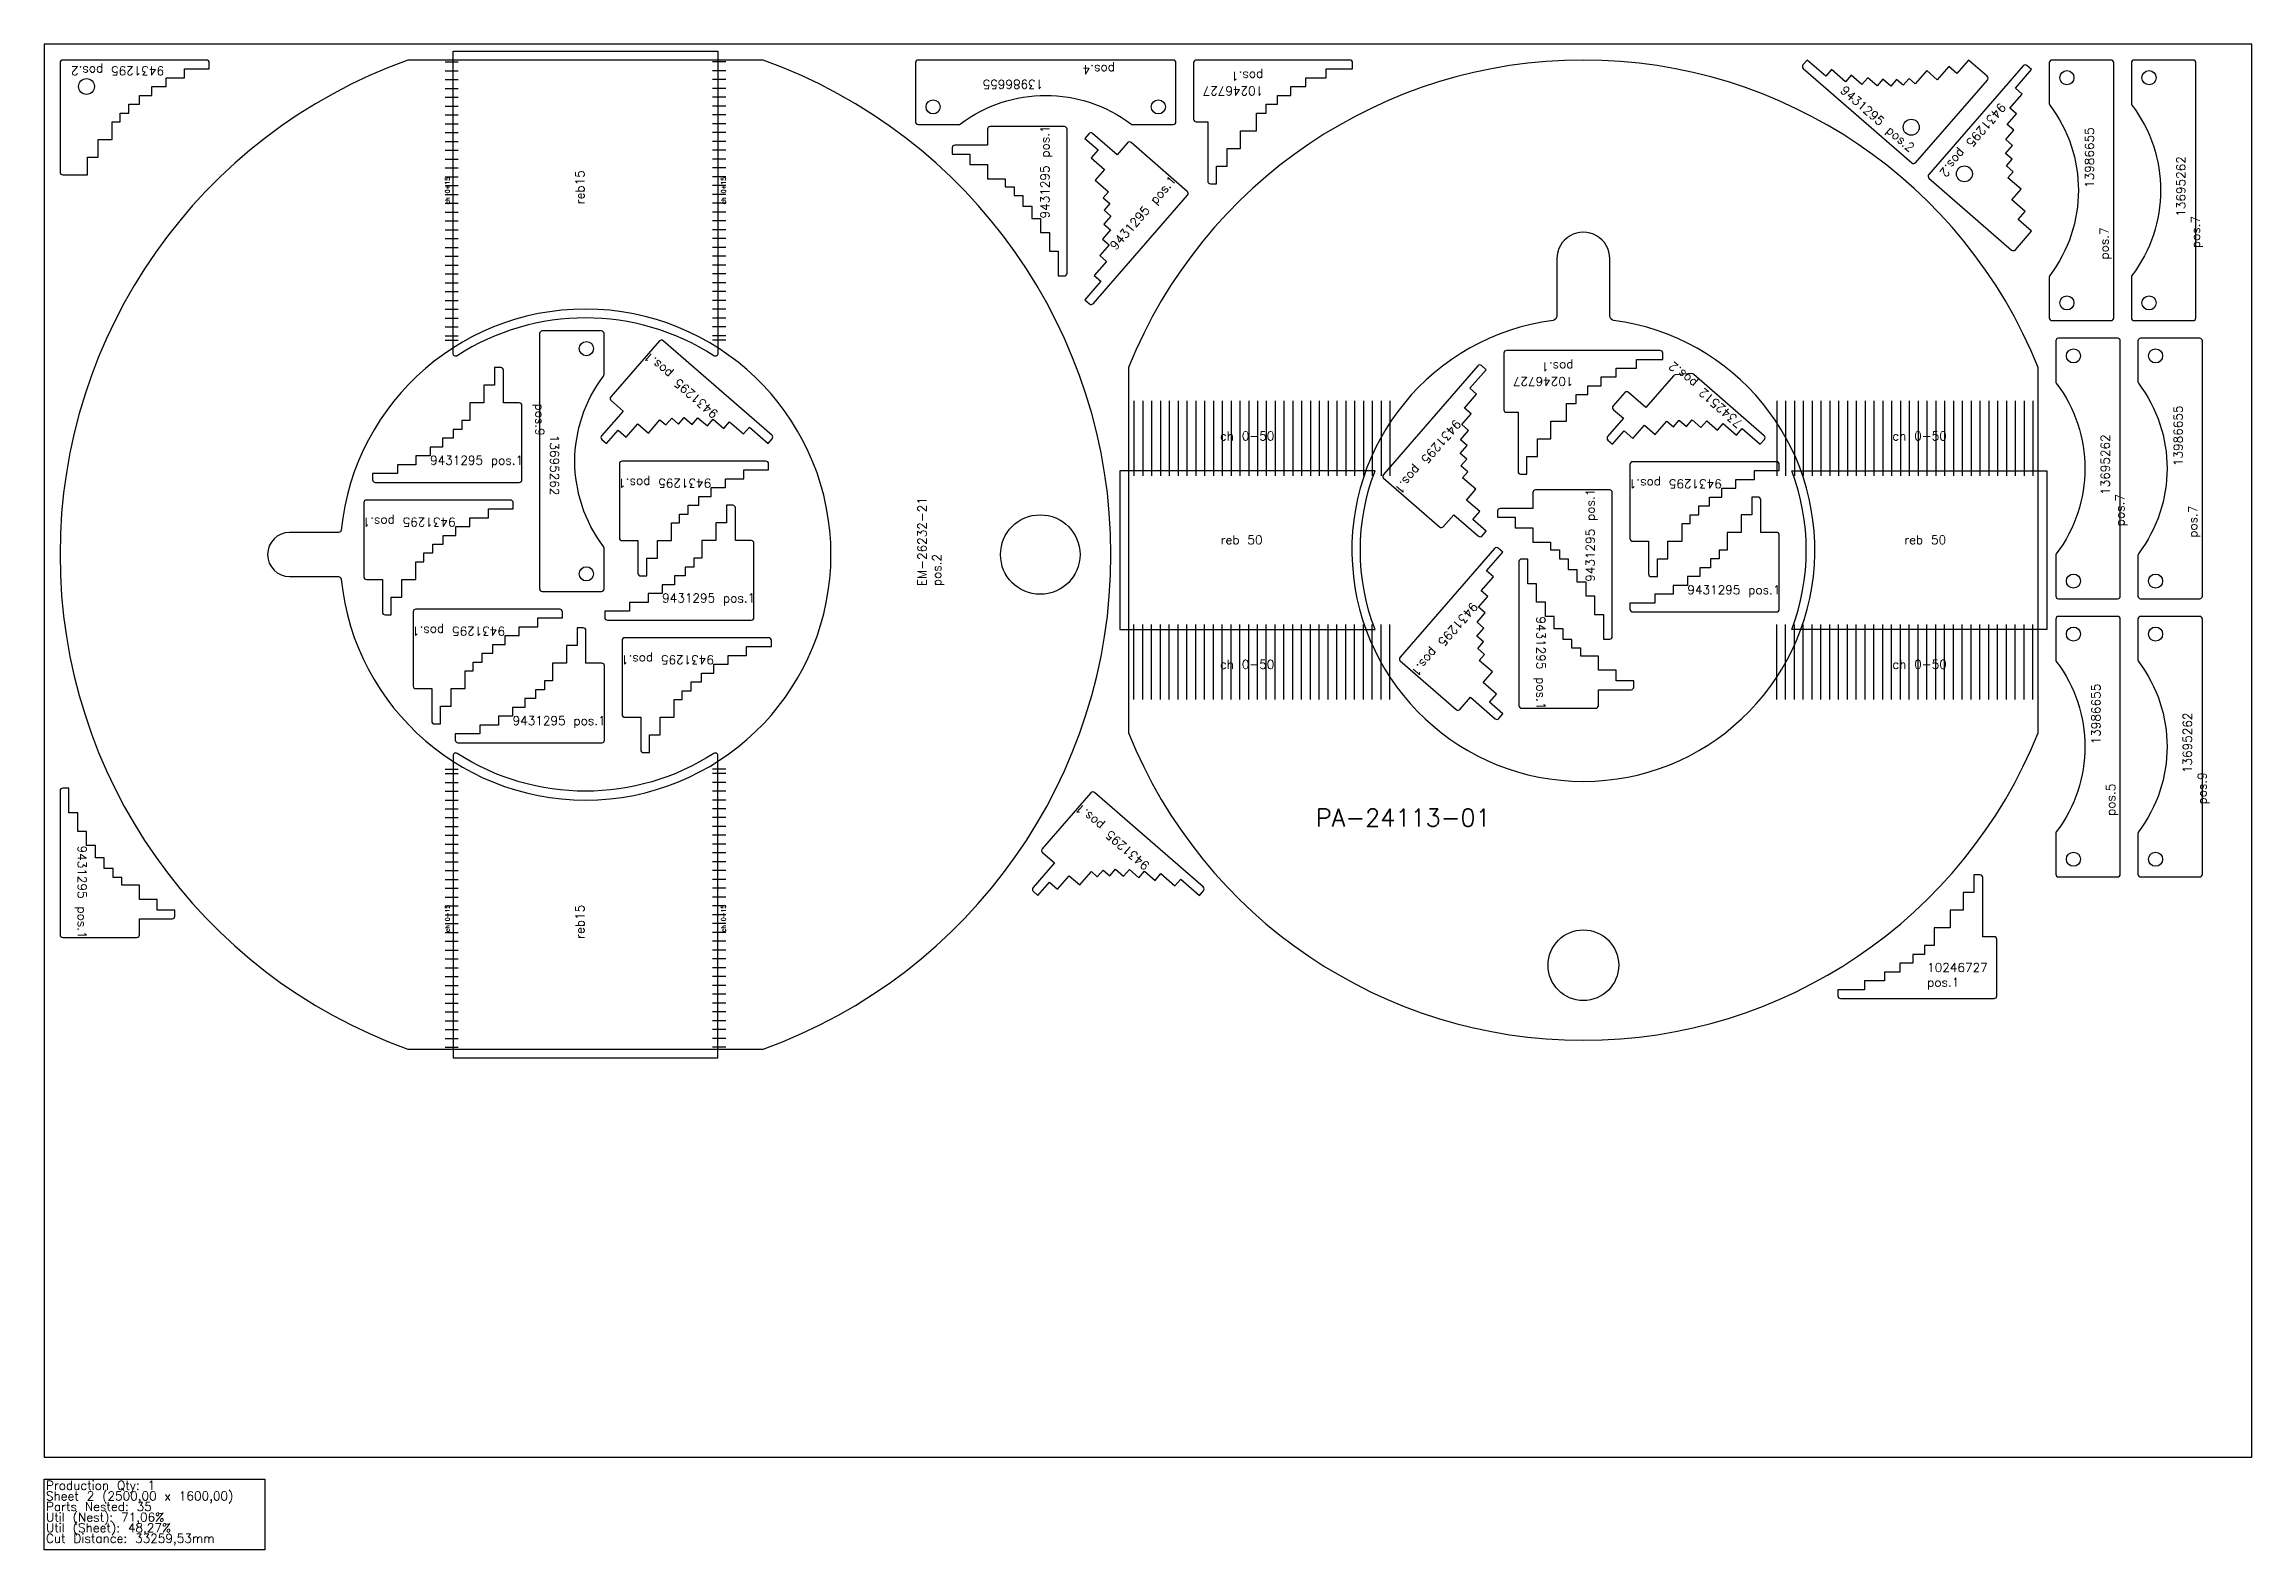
# Model space of a CAD drawing. Header units: millimetres. Extents: x 2625 to 5125, y -105 to 1600.
import ezdxf

# ---------------------------------------------------------------- set-up
doc = ezdxf.new("R2010")
doc.units = ezdxf.units.MM
for name, color, linetype in [('10246727', 7, 'Continuous'), ('13695262', 7, 'Continuous'), ('13986655', 7, 'Continuous'), ('Chanfro', 1, 'Continuous'), ('Des.', 7, 'Continuous'), ('Des.7342512', 7, 'Continuous'), ('EM-26232 21', 7, 'Continuous'), ('Rebaixo', 6, 'Continuous'), ('sheet', 24, 'Continuous'), ('Stats', 7, 'Continuous'), ('Texto', 7, 'Continuous')]:
    doc.layers.add(name, color=color, linetype=linetype)
doc.styles.get("Standard").update_dxf_attribs({"font": 'txt.shx'})

msp = doc.modelspace()

# ---------------------------------------------------------------- linework, layer by layer
at = {"color": 1}
for points in [[(2784, 1572), (2812, 1572), (2812, 1579, 0.414214), (2809, 1582), (2646, 1582, 0.414214), (2643, 1579), (2643, 1455, 0.414214), (2646, 1452), (2674, 1452), (2674, 1472), (2686, 1472), (2686, 1492), (2702, 1492), (2702, 1512), (2711, 1512), (2711, 1522), (2721, 1522), (2721, 1532), (2733, 1532), (2733, 1542), (2747, 1542), (2747, 1552), (2763, 1552), (2763, 1562), (2784, 1562)], [(4642.4, 1563.6), (4621.3, 1582), (4616.7, 1576.7, 0.414214), (4617, 1572.5), (4740, 1465.5, 0.414214), (4744.2, 1465.8), (4825.6, 1559.4, 0.414214), (4825.3, 1563.6), (4804.1, 1582), (4791, 1566.9), (4782, 1574.8), (4768.8, 1559.7), (4756.8, 1570.2), (4743.6, 1555.1), (4736.8, 1561), (4730.3, 1553.5), (4722.7, 1560), (4716.2, 1552.5), (4707.1, 1560.3), (4700.6, 1552.8), (4690, 1562), (4683.4, 1554.4), (4671.4, 1564.9), (4664.8, 1557.4), (4648.9, 1571.2)], [(4857.2, 1550.1), (4875.6, 1571.2), (4870.3, 1575.8, 0.414214), (4866.1, 1575.5), (4759.1, 1452.5, 0.414214), (4759.4, 1448.3), (4853, 1366.9, 0.414214), (4857.2, 1367.2), (4875.6, 1388.3), (4860.5, 1401.5), (4868.4, 1410.5), (4853.3, 1423.6), (4863.8, 1435.7), (4848.7, 1448.8), (4854.6, 1455.6), (4847, 1462.2), (4853.6, 1469.7), (4846.1, 1476.3), (4853.9, 1485.4), (4846.4, 1491.9), (4855.6, 1502.5), (4848, 1509), (4858.5, 1521.1), (4851, 1527.7), (4864.8, 1543.5)], [(3773.3, 1365.6), (3773.3, 1337.6), (3780.3, 1337.6, 0.414214), (3783.3, 1340.6), (3783.3, 1503.6, 0.414214), (3780.3, 1506.6), (3696.3, 1506.6, 0.414214), (3693.3, 1503.6), (3693.3, 1485.6), (3656.3, 1485.6, 0.414214), (3653.3, 1482.6), (3653.3, 1475.6), (3673.3, 1475.6), (3673.3, 1463.6), (3693.3, 1463.6), (3693.3, 1447.6), (3713.3, 1447.6), (3713.3, 1438.6), (3723.3, 1438.6), (3723.3, 1428.6), (3733.3, 1428.6), (3733.3, 1416.6), (3743.3, 1416.6), (3743.3, 1402.6), (3753.3, 1402.6), (3753.3, 1386.6), (3763.3, 1386.6), (3763.3, 1365.6)], [(3821.7, 1331.5), (3803.3, 1310.4), (3808.6, 1305.8, 0.414214), (3812.8, 1306.1), (3919.8, 1429.1, 0.414214), (3919.5, 1433.3), (3856.1, 1488.5, 0.414214), (3851.9, 1488.2), (3840.1, 1474.6), (3812.1, 1498.9, 0.414214), (3807.9, 1498.6), (3803.3, 1493.3), (3818.4, 1480.2), (3810.5, 1471.1), (3825.6, 1458), (3815.1, 1445.9), (3830.2, 1432.8), (3824.3, 1426), (3831.9, 1419.4), (3825.3, 1411.9), (3832.8, 1405.3), (3825, 1396.3), (3832.5, 1389.7), (3823.3, 1379.1), (3830.9, 1372.6), (3820.4, 1360.5), (3827.9, 1353.9), (3814.1, 1338.1)], [(3423.6, 1166.1), (3444.7, 1147.8), (3449.3, 1153.1, 0.414214), (3449, 1157.3), (3326, 1264.2, 0.414214), (3321.8, 1263.9), (3266.6, 1200.6, 0.414214), (3266.9, 1196.3), (3280.5, 1184.5), (3256.2, 1156.6, 0.414214), (3256.5, 1152.4), (3261.8, 1147.8), (3274.9, 1162.9), (3284, 1155), (3297.1, 1170.1), (3309.2, 1159.6), (3322.3, 1174.7), (3329.1, 1168.8), (3335.7, 1176.3), (3343.2, 1169.8), (3349.8, 1177.3), (3358.8, 1169.4), (3365.4, 1177), (3376, 1167.8), (3382.5, 1175.3), (3394.6, 1164.8), (3401.2, 1172.4), (3417, 1158.6)], [(3025, 1113.8), (2997, 1113.8), (2997, 1106.8, 0.414214), (3000, 1103.8), (3163, 1103.8, 0.414214), (3166, 1106.8), (3166, 1190.8, 0.414214), (3163, 1193.8), (3145, 1193.8), (3145, 1230.8, 0.414214), (3142, 1233.8), (3135, 1233.8), (3135, 1213.8), (3123, 1213.8), (3123, 1193.8), (3107, 1193.8), (3107, 1173.8), (3098, 1173.8), (3098, 1163.8), (3088, 1163.8), (3088, 1153.8), (3076, 1153.8), (3076, 1143.8), (3062, 1143.8), (3062, 1133.8), (3046, 1133.8), (3046, 1123.8), (3025, 1123.8)], [(4239.6, 1210.3), (4258, 1231.4), (4252.7, 1236, 0.414214), (4248.5, 1235.7), (4141.5, 1112.7, 0.414214), (4141.8, 1108.5), (4205.2, 1053.3, 0.414214), (4209.4, 1053.6), (4221.2, 1067.2), (4249.1, 1042.9, 0.414214), (4253.4, 1043.2), (4258, 1048.5), (4242.9, 1061.6), (4250.7, 1070.7), (4235.7, 1083.8), (4246.2, 1095.9), (4231.1, 1109), (4237, 1115.8), (4229.4, 1122.4), (4236, 1129.9), (4228.4, 1136.5), (4236.3, 1145.5), (4228.8, 1152.1), (4238, 1162.7), (4230.4, 1169.2), (4240.9, 1181.3), (4233.4, 1187.9), (4247.1, 1203.7)], [(3417.4, 1117.8), (3445.4, 1117.8), (3445.4, 1124.8, 0.414214), (3442.4, 1127.8), (3279.4, 1127.8, 0.414214), (3276.4, 1124.8), (3276.4, 1040.8, 0.414214), (3279.4, 1037.8), (3297.4, 1037.8), (3297.4, 1000.8, 0.414214), (3300.4, 997.8), (3307.4, 997.8), (3307.4, 1017.8), (3319.4, 1017.8), (3319.4, 1037.8), (3335.4, 1037.8), (3335.4, 1057.8), (3344.4, 1057.8), (3344.4, 1067.8), (3354.4, 1067.8), (3354.4, 1077.8), (3366.4, 1077.8), (3366.4, 1087.8), (3380.4, 1087.8), (3380.4, 1097.8), (3396.4, 1097.8), (3396.4, 1107.8), (3417.4, 1107.8)], [(4561.8, 1117.1), (4589.8, 1117.1), (4589.8, 1124.1, 0.414214), (4586.8, 1127.1), (4423.8, 1127.1, 0.414214), (4420.8, 1124.1), (4420.8, 1040.1, 0.414214), (4423.8, 1037.1), (4441.8, 1037.1), (4441.8, 1000.1, 0.414214), (4444.8, 997.1), (4451.8, 997.1), (4451.8, 1017.1), (4463.8, 1017.1), (4463.8, 1037.1), (4479.8, 1037.1), (4479.8, 1057.1), (4488.8, 1057.1), (4488.8, 1067.1), (4498.8, 1067.1), (4498.8, 1077.1), (4510.8, 1077.1), (4510.8, 1087.1), (4524.8, 1087.1), (4524.8, 1097.1), (4540.8, 1097.1), (4540.8, 1107.1), (4561.8, 1107.1)], [(3128, 1073.8), (3156, 1073.8), (3156, 1080.8, 0.414214), (3153, 1083.8), (2990, 1083.8, 0.414214), (2987, 1080.8), (2987, 996.8, 0.414214), (2990, 993.8), (3008, 993.8), (3008, 956.8, 0.414214), (3011, 953.8), (3018, 953.8), (3018, 973.8), (3030, 973.8), (3030, 993.8), (3046, 993.8), (3046, 1013.8), (3055, 1013.8), (3055, 1023.8), (3065, 1023.8), (3065, 1033.8), (3077, 1033.8), (3077, 1043.8), (3091, 1043.8), (3091, 1053.8), (3107, 1053.8), (3107, 1063.8), (3128, 1063.8)], [(3287.8, 957.8), (3259.8, 957.8), (3259.8, 950.8, 0.414214), (3262.8, 947.8), (3425.8, 947.8, 0.414214), (3428.8, 950.8), (3428.8, 1034.8, 0.414214), (3425.8, 1037.8), (3407.8, 1037.8), (3407.8, 1074.8, 0.414214), (3404.8, 1077.8), (3397.8, 1077.8), (3397.8, 1057.8), (3385.8, 1057.8), (3385.8, 1037.8), (3369.8, 1037.8), (3369.8, 1017.8), (3360.8, 1017.8), (3360.8, 1007.8), (3350.8, 1007.8), (3350.8, 997.8), (3338.8, 997.8), (3338.8, 987.8), (3324.8, 987.8), (3324.8, 977.8), (3308.8, 977.8), (3308.8, 967.8), (3287.8, 967.8)], [(4390.8, 954.2), (4390.8, 926.2), (4397.8, 926.2, 0.414214), (4400.8, 929.2), (4400.8, 1092.2, 0.414214), (4397.8, 1095.2), (4313.8, 1095.2, 0.414214), (4310.8, 1092.2), (4310.8, 1074.2), (4273.8, 1074.2, 0.414214), (4270.8, 1071.2), (4270.8, 1064.2), (4290.8, 1064.2), (4290.8, 1052.2), (4310.8, 1052.2), (4310.8, 1036.2), (4330.8, 1036.2), (4330.8, 1027.2), (4340.8, 1027.2), (4340.8, 1017.2), (4350.8, 1017.2), (4350.8, 1005.2), (4360.8, 1005.2), (4360.8, 991.2), (4370.8, 991.2), (4370.8, 975.2), (4380.8, 975.2), (4380.8, 954.2)], [(4448.8, 967.1), (4420.8, 967.1), (4420.8, 960.1, 0.414214), (4423.8, 957.1), (4586.8, 957.1, 0.414214), (4589.8, 960.1), (4589.8, 1044.1, 0.414214), (4586.8, 1047.1), (4568.8, 1047.1), (4568.8, 1084.1, 0.414214), (4565.8, 1087.1), (4558.8, 1087.1), (4558.8, 1067.1), (4546.8, 1067.1), (4546.8, 1047.1), (4530.8, 1047.1), (4530.8, 1027.1), (4521.8, 1027.1), (4521.8, 1017.1), (4511.8, 1017.1), (4511.8, 1007.1), (4499.8, 1007.1), (4499.8, 997.1), (4485.8, 997.1), (4485.8, 987.1), (4469.8, 987.1), (4469.8, 977.1), (4448.8, 977.1)], [(4258.5, 1003.5), (4276.9, 1024.6), (4271.6, 1029.2, 0.414214), (4267.4, 1028.9), (4160.4, 905.9, 0.414214), (4160.7, 901.7), (4224.1, 846.5, 0.414214), (4228.4, 846.8), (4240.2, 860.4), (4268.1, 836.1, 0.414214), (4272.3, 836.4), (4276.9, 841.7), (4261.8, 854.8), (4269.7, 863.9), (4254.6, 877), (4265.1, 889.1), (4250, 902.2), (4255.9, 909), (4248.4, 915.6), (4254.9, 923.1), (4247.4, 929.7), (4255.3, 938.7), (4247.7, 945.3), (4256.9, 955.9), (4249.4, 962.4), (4259.9, 974.5), (4252.3, 981), (4266.1, 996.9)], [(4305, 989), (4305, 1017), (4298, 1017, 0.414214), (4295, 1014), (4295, 851, 0.414214), (4298, 848), (4382, 848, 0.414214), (4385, 851), (4385, 869), (4422, 869, 0.414214), (4425, 872), (4425, 879), (4405, 879), (4405, 891), (4385, 891), (4385, 907), (4365, 907), (4365, 916), (4355, 916), (4355, 926), (4345, 926), (4345, 938), (4335, 938), (4335, 952), (4325, 952), (4325, 968), (4315, 968), (4315, 989)], [(3183.9, 950.2), (3211.9, 950.2), (3211.9, 957.2, 0.414214), (3208.9, 960.2), (3045.9, 960.2, 0.414214), (3042.9, 957.2), (3042.9, 873.2, 0.414214), (3045.9, 870.2), (3063.9, 870.2), (3063.9, 833.2, 0.414214), (3066.9, 830.2), (3073.9, 830.2), (3073.9, 850.2), (3085.9, 850.2), (3085.9, 870.2), (3101.9, 870.2), (3101.9, 890.2), (3110.9, 890.2), (3110.9, 900.2), (3120.9, 900.2), (3120.9, 910.2), (3132.9, 910.2), (3132.9, 920.2), (3146.9, 920.2), (3146.9, 930.2), (3162.9, 930.2), (3162.9, 940.2), (3183.9, 940.2)], [(3118.5, 819), (3090.5, 819), (3090.5, 812, 0.414214), (3093.5, 809), (3256.5, 809, 0.414214), (3259.5, 812), (3259.5, 896, 0.414214), (3256.5, 899), (3238.5, 899), (3238.5, 936, 0.414214), (3235.5, 939), (3228.5, 939), (3228.5, 919), (3216.5, 919), (3216.5, 899), (3200.5, 899), (3200.5, 879), (3191.5, 879), (3191.5, 869), (3181.5, 869), (3181.5, 859), (3169.5, 859), (3169.5, 849), (3155.5, 849), (3155.5, 839), (3139.5, 839), (3139.5, 829), (3118.5, 829)], [(3420.5, 917.8), (3448.5, 917.8), (3448.5, 924.8, 0.414214), (3445.5, 927.8), (3282.5, 927.8, 0.414214), (3279.5, 924.8), (3279.5, 840.8, 0.414214), (3282.5, 837.8), (3300.5, 837.8), (3300.5, 800.8, 0.414214), (3303.5, 797.8), (3310.5, 797.8), (3310.5, 817.8), (3322.5, 817.8), (3322.5, 837.8), (3338.5, 837.8), (3338.5, 857.8), (3347.5, 857.8), (3347.5, 867.8), (3357.5, 867.8), (3357.5, 877.8), (3369.5, 877.8), (3369.5, 887.8), (3383.5, 887.8), (3383.5, 897.8), (3399.5, 897.8), (3399.5, 907.8), (3420.5, 907.8)], [(2653, 729.5), (2653, 757.5), (2646, 757.5, 0.414214), (2643, 754.5), (2643, 591.5, 0.414214), (2646, 588.5), (2730, 588.5, 0.414214), (2733, 591.5), (2733, 609.5), (2770, 609.5, 0.414214), (2773, 612.5), (2773, 619.5), (2753, 619.5), (2753, 631.5), (2733, 631.5), (2733, 647.5), (2713, 647.5), (2713, 656.5), (2703, 656.5), (2703, 666.5), (2693, 666.5), (2693, 678.5), (2683, 678.5), (2683, 692.5), (2673, 692.5), (2673, 708.5), (2663, 708.5), (2663, 729.5)], [(3912.1, 654.5), (3933.2, 636.1), (3937.8, 641.4, 0.414214), (3937.5, 645.6), (3814.5, 752.5, 0.414214), (3810.3, 752.3), (3755.2, 688.9, 0.414214), (3755.5, 684.6), (3769.1, 672.8), (3744.8, 644.9, 0.414214), (3745.1, 640.7), (3750.4, 636.1), (3763.5, 651.2), (3772.5, 643.3), (3785.7, 658.4), (3797.7, 647.9), (3810.9, 663), (3817.6, 657.1), (3824.2, 664.6), (3831.8, 658.1), (3838.3, 665.6), (3847.4, 657.7), (3853.9, 665.3), (3864.5, 656.1), (3871.1, 663.6), (3883.1, 653.1), (3889.7, 660.7), (3905.5, 646.9)]]:
    msp.add_lwpolyline(points, format="xyb", close=True, dxfattribs=at)
for centre in [(2673, 1552), (4739.3, 1505.9), (4799.5, 1453.2)]:
    msp.add_circle(centre, 9, dxfattribs=at)
at = {"layer": '10246727', "color": 1}
for points in [[(4076.7, 1572), (4106.7, 1572), (4106.7, 1579, 0.414214), (4103.7, 1582), (3929.7, 1582, 0.414214), (3926.7, 1579), (3926.7, 1515, 0.414214), (3929.7, 1512), (3942.7, 1512), (3942.7, 1445, 0.414214), (3945.7, 1442), (3952.7, 1442), (3952.7, 1462), (3964.7, 1462), (3964.7, 1482), (3979.7, 1482), (3979.7, 1502), (3997.7, 1502), (3997.7, 1522), (4008.7, 1522), (4008.7, 1532), (4021.7, 1532), (4021.7, 1542), (4036.7, 1542), (4036.7, 1552), (4053.7, 1552), (4053.7, 1562), (4076.7, 1562)], [(4428, 1243.1), (4458, 1243.1), (4458, 1250.1, 0.414214), (4455, 1253.1), (4281, 1253.1, 0.414214), (4278, 1250.1), (4278, 1186.1, 0.414214), (4281, 1183.1), (4294, 1183.1), (4294, 1116.1, 0.414214), (4297, 1113.1), (4304, 1113.1), (4304, 1133.1), (4316, 1133.1), (4316, 1153.1), (4331, 1153.1), (4331, 1173.1), (4349, 1173.1), (4349, 1193.1), (4360, 1193.1), (4360, 1203.1), (4373, 1203.1), (4373, 1213.1), (4388, 1213.1), (4388, 1223.1), (4405, 1223.1), (4405, 1233.1), (4428, 1233.1)], [(4686.2, 529.3), (4656.2, 529.3), (4656.2, 522.3, 0.414214), (4659.2, 519.3), (4833.2, 519.3, 0.414214), (4836.2, 522.3), (4836.2, 586.3, 0.414214), (4833.2, 589.3), (4820.2, 589.3), (4820.2, 656.3, 0.414214), (4817.2, 659.3), (4810.2, 659.3), (4810.2, 639.3), (4798.2, 639.3), (4798.2, 619.3), (4783.2, 619.3), (4783.2, 599.3), (4765.2, 599.3), (4765.2, 579.3), (4754.2, 579.3), (4754.2, 569.3), (4741.2, 569.3), (4741.2, 559.3), (4726.2, 559.3), (4726.2, 549.3), (4709.2, 549.3), (4709.2, 539.3), (4686.2, 539.3)]]:
    msp.add_lwpolyline(points, format="xyb", close=True, dxfattribs=at)
at = {"layer": '13695262', "color": 1}
for points in [[(4988.6, 1336.2), (4988.6, 1290, 0.414214), (4991.6, 1287), (5058.6, 1287, 0.414214), (5061.6, 1290), (5061.6, 1579, 0.414214), (5058.6, 1582), (4991.6, 1582, 0.414214), (4988.6, 1579), (4988.6, 1532.8, 0.163324), (4989.2, 1531, -0.335601), (4989.2, 1338, 0.163324)], [(3259, 1226), (3259, 1272.2, 0.414214), (3256, 1275.2), (3189, 1275.2, 0.414214), (3186, 1272.2), (3186, 983.2, 0.414214), (3189, 980.2), (3256, 980.2, 0.414214), (3259, 983.2), (3259, 1029.3, 0.163324), (3258.4, 1031.1, -0.335601), (3258.4, 1224.2, 0.163324)], [(4903, 1021.2), (4903, 975, 0.414214), (4906, 972), (4973, 972, 0.414214), (4976, 975), (4976, 1264, 0.414214), (4973, 1267), (4906, 1267, 0.414214), (4903, 1264), (4903, 1217.8, 0.163324), (4903.6, 1216, -0.335601), (4903.6, 1023, 0.163324)], [(4996, 706.2), (4996, 660, 0.414214), (4999, 657), (5066, 657, 0.414214), (5069, 660), (5069, 949, 0.414214), (5066, 952), (4999, 952, 0.414214), (4996, 949), (4996, 902.8, 0.163324), (4996.6, 901, -0.335601), (4996.6, 708, 0.163324)]]:
    msp.add_lwpolyline(points, format="xyb", close=True, dxfattribs=at)
for centre in [(5008.6, 1562), (5008.6, 1307), (3239, 1255.2), (4923, 1247), (3239, 1000.2), (4923, 992), (5016, 932), (5016, 677)]:
    msp.add_circle(centre, 8, dxfattribs=at)
at = {"layer": '13986655', "color": 1}
for points in [[(3857.5, 1509), (3903.7, 1509, 0.414214), (3906.7, 1512), (3906.7, 1579, 0.414214), (3903.7, 1582), (3614.7, 1582, 0.414214), (3611.7, 1579), (3611.7, 1512, 0.414214), (3614.7, 1509), (3660.8, 1509, 0.163324), (3662.6, 1509.6, -0.335601), (3855.7, 1509.6, 0.163324)], [(4895.6, 1336.2), (4895.6, 1290, 0.414214), (4898.6, 1287), (4965.6, 1287, 0.414214), (4968.6, 1290), (4968.6, 1579, 0.414214), (4965.6, 1582), (4898.6, 1582, 0.414214), (4895.6, 1579), (4895.6, 1532.8, 0.163324), (4896.2, 1531, -0.335601), (4896.2, 1338, 0.163324)], [(4996, 1021.2), (4996, 975, 0.414214), (4999, 972), (5066, 972, 0.414214), (5069, 975), (5069, 1264, 0.414214), (5066, 1267), (4999, 1267, 0.414214), (4996, 1264), (4996, 1217.8, 0.163324), (4996.6, 1216, -0.335601), (4996.6, 1023, 0.163324)], [(4903, 706.2), (4903, 660, 0.414214), (4906, 657), (4973, 657, 0.414214), (4976, 660), (4976, 949, 0.414214), (4973, 952), (4906, 952, 0.414214), (4903, 949), (4903, 902.8, 0.163324), (4903.6, 901, -0.335601), (4903.6, 708, 0.163324)]]:
    msp.add_lwpolyline(points, format="xyb", close=True, dxfattribs=at)
for centre in [(4915.6, 1562), (3631.7, 1529), (3886.7, 1529), (4915.6, 1307), (5016, 1247), (5016, 992), (4923, 932), (4923, 677)]:
    msp.add_circle(centre, 8, dxfattribs=at)
at = {"layer": 'Chanfro', "color": 3}
for p, q in [((3079, 1579.9), (3094, 1579.9)), ((3397, 1579.9), (3382, 1579.9)), ((3079, 1569.9), (3094, 1569.9)), ((3079, 1559.9), (3094, 1559.9)), ((3397, 1569.9), (3382, 1569.9)), ((3397, 1559.9), (3382, 1559.9)), ((3079, 1549.9), (3094, 1549.9)), ((3079, 1539.9), (3094, 1539.9)), ((3079, 1529.9), (3094, 1529.9)), ((3397, 1549.9), (3382, 1549.9)), ((3397, 1539.9), (3382, 1539.9)), ((3397, 1529.9), (3382, 1529.9)), ((3079, 1519.9), (3094, 1519.9)), ((3079, 1509.9), (3094, 1509.9)), ((3397, 1519.9), (3382, 1519.9)), ((3397, 1509.9), (3382, 1509.9)), ((3079, 1499.9), (3094, 1499.9)), ((3079, 1489.9), (3094, 1489.9)), ((3079, 1479.9), (3094, 1479.9)), ((3397, 1499.9), (3382, 1499.9)), ((3397, 1489.9), (3382, 1489.9)), ((3397, 1479.9), (3382, 1479.9)), ((3079, 1469.9), (3094, 1469.9)), ((3079, 1459.9), (3094, 1459.9)), ((3397, 1469.9), (3382, 1469.9)), ((3397, 1459.9), (3382, 1459.9)), ((3079, 1449.9), (3094, 1449.9)), ((3079, 1439.9), (3094, 1439.9)), ((3079, 1429.9), (3094, 1429.9)), ((3397, 1449.9), (3382, 1449.9)), ((3397, 1439.9), (3382, 1439.9)), ((3397, 1429.9), (3382, 1429.9)), ((3079, 1419.9), (3094, 1419.9)), ((3079, 1409.9), (3094, 1409.9)), ((3397, 1419.9), (3382, 1419.9)), ((3397, 1409.9), (3382, 1409.9)), ((3079, 1399.9), (3094, 1399.9)), ((3079, 1389.9), (3094, 1389.9)), ((3079, 1379.9), (3094, 1379.9)), ((3397, 1399.9), (3382, 1399.9)), ((3397, 1389.9), (3382, 1389.9)), ((3397, 1379.9), (3382, 1379.9)), ((3079, 1369.9), (3094, 1369.9)), ((3079, 1359.9), (3094, 1359.9)), ((3397, 1369.9), (3382, 1369.9)), ((3397, 1359.9), (3382, 1359.9)), ((3079, 1349.9), (3094, 1349.9)), ((3079, 1339.9), (3094, 1339.9)), ((3079, 1329.9), (3094, 1329.9)), ((3397, 1349.9), (3382, 1349.9)), ((3397, 1339.9), (3382, 1339.9)), ((3397, 1329.9), (3382, 1329.9)), ((3079, 1319.9), (3094, 1319.9)), ((3079, 1309.9), (3094, 1309.9)), ((3397, 1319.9), (3382, 1319.9)), ((3397, 1309.9), (3382, 1309.9)), ((3079, 1299.9), (3094, 1299.9)), ((3079, 1289.9), (3094, 1289.9)), ((3079, 1279.9), (3094, 1279.9)), ((3397, 1299.9), (3382, 1299.9)), ((3397, 1289.9), (3382, 1289.9)), ((3397, 1279.9), (3382, 1279.9)), ((3079, 1269.9), (3094, 1269.9)), ((3079, 1264.9), (3094, 1264.9)), ((3397, 1269.9), (3382, 1269.9)), ((3397, 1264.9), (3382, 1264.9)), ((3079, 779.1), (3094, 779.1)), ((3397, 779.1), (3382, 779.1)), ((3079, 774.1), (3094, 774.1)), ((3079, 764.1), (3094, 764.1)), ((3079, 754.1), (3094, 754.1)), ((3397, 774.1), (3382, 774.1)), ((3397, 764.1), (3382, 764.1)), ((3397, 754.1), (3382, 754.1)), ((3079, 744.1), (3094, 744.1)), ((3079, 734.1), (3094, 734.1)), ((3397, 744.1), (3382, 744.1)), ((3397, 734.1), (3382, 734.1)), ((3079, 724.1), (3094, 724.1)), ((3079, 714.1), (3094, 714.1)), ((3079, 704.1), (3094, 704.1)), ((3397, 724.1), (3382, 724.1)), ((3397, 714.1), (3382, 714.1)), ((3397, 704.1), (3382, 704.1)), ((3079, 694.1), (3094, 694.1)), ((3079, 684.1), (3094, 684.1)), ((3397, 694.1), (3382, 694.1)), ((3397, 684.1), (3382, 684.1)), ((3079, 674.1), (3094, 674.1)), ((3079, 664.1), (3094, 664.1)), ((3079, 654.1), (3094, 654.1)), ((3397, 674.1), (3382, 674.1)), ((3397, 664.1), (3382, 664.1)), ((3397, 654.1), (3382, 654.1)), ((3079, 644.1), (3094, 644.1)), ((3079, 634.1), (3094, 634.1)), ((3397, 644.1), (3382, 644.1)), ((3397, 634.1), (3382, 634.1)), ((3079, 624.1), (3094, 624.1)), ((3079, 614.1), (3094, 614.1)), ((3079, 604.1), (3094, 604.1)), ((3397, 624.1), (3382, 624.1)), ((3397, 614.1), (3382, 614.1)), ((3397, 604.1), (3382, 604.1)), ((3079, 594.1), (3094, 594.1)), ((3079, 584.1), (3094, 584.1)), ((3397, 594.1), (3382, 594.1)), ((3397, 584.1), (3382, 584.1)), ((3079, 574.1), (3094, 574.1)), ((3079, 564.1), (3094, 564.1)), ((3079, 554.1), (3094, 554.1)), ((3397, 574.1), (3382, 574.1)), ((3397, 564.1), (3382, 564.1)), ((3397, 554.1), (3382, 554.1)), ((3079, 544.1), (3094, 544.1)), ((3079, 534.1), (3094, 534.1)), ((3397, 544.1), (3382, 544.1)), ((3397, 534.1), (3382, 534.1)), ((3079, 524.1), (3094, 524.1)), ((3079, 514.1), (3094, 514.1)), ((3079, 504.1), (3094, 504.1)), ((3397, 524.1), (3382, 524.1)), ((3397, 514.1), (3382, 514.1)), ((3397, 504.1), (3382, 504.1)), ((3079, 494.1), (3094, 494.1)), ((3079, 484.1), (3094, 484.1)), ((3397, 494.1), (3382, 494.1)), ((3397, 484.1), (3382, 484.1)), ((3079, 474.1), (3094, 474.1)), ((3079, 464.1), (3094, 464.1)), ((3397, 474.1), (3382, 474.1)), ((3397, 464.1), (3382, 464.1))]:
    msp.add_line(p, q, dxfattribs=at)
at = {"layer": 'Chanfro', "color": 6}
for p, q in [((3859, 1196), (3859, 1111)), ((3869, 1196), (3869, 1111)), ((3879, 1196), (3879, 1111)), ((3889, 1196), (3889, 1111)), ((3899, 1196), (3899, 1111)), ((3909, 1196), (3909, 1111)), ((3919, 1196), (3919, 1111)), ((3929, 1196), (3929, 1111)), ((3939, 1196), (3939, 1111)), ((3949, 1196), (3949, 1111)), ((3959, 1196), (3959, 1111)), ((3969, 1196), (3969, 1111)), ((3979, 1196), (3979, 1111)), ((3989, 1196), (3989, 1111)), ((3999, 1196), (3999, 1111)), ((4009, 1196), (4009, 1111)), ((4019, 1196), (4019, 1111)), ((4029, 1196), (4029, 1111)), ((4039, 1196), (4039, 1111)), ((4049, 1196), (4049, 1111)), ((4059, 1196), (4059, 1111)), ((4069, 1196), (4069, 1111)), ((4079, 1196), (4079, 1111)), ((4089, 1196), (4089, 1111)), ((4099, 1196), (4099, 1111)), ((4109, 1196), (4109, 1111)), ((4119, 1196), (4119, 1111)), ((4129, 1196), (4129, 1111)), ((4139, 1196), (4139, 1111)), ((4149, 1196), (4149, 1111)), ((4587, 1196), (4587, 1111)), ((4597, 1196), (4597, 1111)), ((4607, 1196), (4607, 1111)), ((4617, 1196), (4617, 1111)), ((4627, 1196), (4627, 1111)), ((4637, 1196), (4637, 1111)), ((4647, 1196), (4647, 1111)), ((4657, 1196), (4657, 1111)), ((4667, 1196), (4667, 1111)), ((4677, 1196), (4677, 1111)), ((4687, 1196), (4687, 1111)), ((4697, 1196), (4697, 1111)), ((4707, 1196), (4707, 1111)), ((4717, 1196), (4717, 1111)), ((4727, 1196), (4727, 1111)), ((4737, 1196), (4737, 1111)), ((4747, 1196), (4747, 1111)), ((4757, 1196), (4757, 1111)), ((4767, 1196), (4767, 1111)), ((4777, 1196), (4777, 1111)), ((4787, 1196), (4787, 1111)), ((4797, 1196), (4797, 1111)), ((4807, 1196), (4807, 1111)), ((4817, 1196), (4817, 1111)), ((4827, 1196), (4827, 1111)), ((4837, 1196), (4837, 1111)), ((4847, 1196), (4847, 1111)), ((4857, 1196), (4857, 1111)), ((4867, 1196), (4867, 1111)), ((4877, 1196), (4877, 1111)), ((3859, 858), (3859, 943)), ((3869, 858), (3869, 943)), ((3879, 858), (3879, 943)), ((3889, 858), (3889, 943)), ((3899, 858), (3899, 943)), ((3909, 858), (3909, 943)), ((3919, 858), (3919, 943)), ((3929, 858), (3929, 943)), ((3939, 858), (3939, 943)), ((3949, 858), (3949, 943)), ((3959, 858), (3959, 943)), ((3969, 858), (3969, 943)), ((3979, 858), (3979, 943)), ((3989, 858), (3989, 943)), ((3999, 858), (3999, 943)), ((4009, 858), (4009, 943)), ((4019, 858), (4019, 943)), ((4029, 858), (4029, 943)), ((4039, 858), (4039, 943)), ((4049, 858), (4049, 943)), ((4059, 858), (4059, 943)), ((4069, 858), (4069, 943)), ((4079, 858), (4079, 943)), ((4089, 858), (4089, 943)), ((4099, 858), (4099, 943)), ((4109, 858), (4109, 943)), ((4119, 858), (4119, 943)), ((4129, 858), (4129, 943)), ((4139, 858), (4139, 943)), ((4149, 858), (4149, 943)), ((4587, 858), (4587, 943)), ((4597, 858), (4597, 943)), ((4607, 858), (4607, 943)), ((4617, 858), (4617, 943)), ((4627, 858), (4627, 943)), ((4637, 858), (4637, 943)), ((4647, 858), (4647, 943)), ((4657, 858), (4657, 943)), ((4667, 858), (4667, 943)), ((4677, 858), (4677, 943)), ((4687, 858), (4687, 943)), ((4697, 858), (4697, 943)), ((4707, 858), (4707, 943)), ((4717, 858), (4717, 943)), ((4727, 858), (4727, 943)), ((4737, 858), (4737, 943)), ((4747, 858), (4747, 943)), ((4757, 858), (4757, 943)), ((4767, 858), (4767, 943)), ((4777, 858), (4777, 943)), ((4787, 858), (4787, 943)), ((4797, 858), (4797, 943)), ((4807, 858), (4807, 943)), ((4817, 858), (4817, 943)), ((4827, 858), (4827, 943)), ((4837, 858), (4837, 943)), ((4847, 858), (4847, 943)), ((4857, 858), (4857, 943)), ((4867, 858), (4867, 943)), ((4877, 858), (4877, 943))]:
    msp.add_line(p, q, dxfattribs=at)
at = {"layer": 'Des.', "color": 6}
for points in [[(3853, 1233.9), (3853, 820.1, 0.675958), (4883, 820.1), (4883, 1233.9, 0.675958)], [(4402.3, 1287.2, -0.376283), (4398, 1292.2), (4398, 1357, 1.000009), (4338, 1357), (4338, 1292.2, -0.376283), (4333.7, 1287.2, 15.220011)]]:
    msp.add_lwpolyline(points, format="xyb", close=True, dxfattribs=at)
msp.add_circle((4368, 557), 40, dxfattribs=at)
at = {"layer": 'Des.7342512', "color": 1}
msp.add_lwpolyline([(4541.4, 1157.3), (4548, 1164.8), (4568.4, 1147.1), (4573, 1152.4, 0.414214), (4572.7, 1156.6), (4493, 1226.1, 0.198912), (4490.8, 1226.9), (4472.1, 1225.6, 0.198912), (4470.1, 1224.6), (4438.7, 1188.6), (4419.1, 1205.7, 0.414214), (4414.9, 1205.4), (4401.7, 1190.4, 0.414214), (4402, 1186.1), (4413.3, 1176.3), (4395.5, 1155.9, 0.414214), (4395.8, 1151.7), (4401.1, 1147.1), (4414.2, 1162.1), (4424, 1153.6), (4437.2, 1168.7), (4449.2, 1158.1), (4462.4, 1173.2), (4469.9, 1166.6), (4476.5, 1174.2), (4484.8, 1166.9), (4491.4, 1174.5), (4501.2, 1165.9), (4507.7, 1173.4), (4519.8, 1162.9), (4526.4, 1170.5)], format="xyb", close=True, dxfattribs=at)
at = {"layer": 'EM-26232 21', "color": 3}
for points in [[(3439.1, 1582), (3036.9, 1582, 0.703465), (3036.9, 462), (3439.1, 462, 0.703465)], [(2961.4, 994.3, 20.021482), (2961.4, 1049.7, -0.385273), (2958.4, 1047), (2903, 1047, 0.999996), (2903, 997), (2958.4, 997, -0.385273)]]:
    msp.add_lwpolyline(points, format="xyb", close=True, dxfattribs=at)
msp.add_circle((3753, 1022), 45, dxfattribs=at)
at = {"layer": 'Rebaixo', "color": 3}
for points in [[(3088, 1592), (3388, 1592), (3388, 1249.7, -0.594049), (3383.4, 1247.1, 0.294786), (3092.6, 1247.1, -0.594049), (3088, 1249.7)], [(3088, 452), (3388, 452), (3388, 794.3, 0.594049), (3383.4, 796.9, -0.294786), (3092.6, 796.9, 0.594049), (3088, 794.3)]]:
    msp.add_lwpolyline(points, format="xyb", close=True, dxfattribs=at)
at = {"layer": 'Rebaixo', "color": 6}
for points in [[(4132.1, 1117), (3843, 1117), (3843, 937), (4132.1, 937, -0.184269)], [(4603.9, 1117), (4893, 1117), (4893, 937), (4603.9, 937, 0.184269)]]:
    msp.add_lwpolyline(points, format="xyb", close=True, dxfattribs=at)
at = {"layer": 'sheet', "color": 7}
msp.add_lwpolyline([(2625, 0), (5125, 0), (5125, 1600), (2625, 1600)], close=True, dxfattribs=at)
at = {"layer": 'Stats', "color": 151}
msp.add_lwpolyline([(2625, -25), (2875, -25), (2875, -105), (2625, -105), (2625, -25)], close=True, dxfattribs=at)

# ---------------------------------------------------------------- texts
at = {"layer": 'Chanfro', "color": 3, "char_height": 5, "rotation": 90}
for insert, attachment_point in [((3079.2, 1418.7), 1), ((3396.8, 1418.7), 7), ((3079.2, 625.3), 3), ((3396.8, 625.3), 9)]:
    msp.add_mtext_dynamic_manual_height_columns('ch 0+15', width=38.686, gutter_width=12.5, heights=[0], dxfattribs=dict(at, insert=insert, attachment_point=attachment_point))
at = {"layer": 'Chanfro', "color": 6, "char_height": 10}
for insert, attachment_point in [((4018.1, 1161.3), 3), ((4717.9, 1161.3), 1), ((4018.1, 892.7), 9), ((4717.9, 892.7), 7)]:
    msp.add_mtext_dynamic_manual_height_columns('ch 0-50', width=85.625, gutter_width=12.5, heights=[0], dxfattribs=dict(at, insert=insert, attachment_point=attachment_point))
at = {"layer": 'Rebaixo', "color": 3, "char_height": 10, "rotation": 90}
for insert, attachment_point in [((3226.8, 1418.6), 1), ((3226.8, 625.4), 3)]:
    msp.add_mtext_dynamic_manual_height_columns('reb15', width=38.686, gutter_width=12.5, heights=[0], dxfattribs=dict(at, insert=insert, attachment_point=attachment_point))
at = {"layer": 'Rebaixo', "color": 6, "char_height": 10}
for insert, attachment_point in [((4004.7, 1043.7), 3), ((4731.3, 1043.7), 1)]:
    msp.add_mtext_dynamic_manual_height_columns('reb 50', width=62.725, gutter_width=12.5, heights=[0], dxfattribs=dict(at, insert=insert, attachment_point=attachment_point))
at = {"layer": 'Stats', "color": 60}
for s, p in [('Sheet 2 (2500,00 x 1600,00)', (2627, -49)), ('Production Qty: 1', (2627, -37)), ('Parts Nested: 35', (2627, -61)), ('Util (Nest): 71,06%', (2627, -73)), ('Util (Sheet): 48,27%', (2627, -85)), ('Cut Distance: 33259,53mm', (2627, -97))]:
    msp.add_text(s, height=10, dxfattribs=at).set_placement(p)
at = {"layer": 'Texto', "color": 1, "char_height": 10, "attachment_point": 1}
for s, insert, width, rotation in [('9431295 pos.2', (2760.8, 1564.7), 108.683, 180), ('{\\W9.103231; }13986655 pos.4', (3837.5, 1549.5), 168.68, 180), ('10246727 pos.1', (4005.5, 1542), 86.391, 180), ('9431295 pos.2', (4664.7, 1553.9), 108.683, 318.9909), ('9431295 pos.2', (4847.5, 1527.8), 108.683, 228.9909), ('9431295 pos.1', (3753.3, 1402.6), 108.683, 90), ('{\\W9.097959; }13986655 pos.7', (4936.1, 1356.1), 168.68, 90), ('{\\W3.976032; }13695262 pos.7', (5039.6, 1369.1), 128.92, 90), ('9431295 pos.1', (3830.9, 1372.6), 108.683, 48.9909), ('9431295 pos.1', (3382.5, 1175.3), 108.683, 138.9909), ('10246727 pos.1', (4356.8, 1213), 86.391, 180), ('7342512 pos.2', (4542.8, 1164.4), 113.042, 138.8785), ('{\\W3.973396; }13695262 pos.9', (3208, 1193), 128.92, 270), ('{\\W9.097959; }13986655 pos.7', (5036.5, 1041.1), 168.68, 90), ('9431295 pos.1', (4230.4, 1169.2), 108.683, 228.9909), ('{\\W3.976032; }13695262 pos.7', (4954, 1054.1), 128.92, 90), ('9431295 pos.1', (3380.4, 1097.8), 108.683, 180), ('9431295 pos.1', (4524.8, 1097.1), 108.683, 180), ('9431295 pos.1', (4370.8, 991.2), 108.683, 90), ('9431295 pos.1', (3091, 1053.8), 108.683, 180), ('9431295 pos.1', (4249.4, 962.4), 108.683, 228.9909), ('9431295 pos.1', (4325, 952), 108.683, 270), ('9431295 pos.1', (3146.9, 930.2), 108.683, 180), ('9431295 pos.1', (3383.5, 897.8), 108.683, 180), ('{\\W9.088293; }13986655 pos.5', (4943.5, 726.1), 168.68, 90), ('{\\W3.973396; }13695262 pos.9', (5047, 739.1), 128.92, 90), ('9431295 pos.1', (3871.1, 663.6), 108.683, 138.9909), ('9431295 pos.1', (2673, 692.5), 108.683, 270)]:
    msp.add_mtext(s, dxfattribs=dict(at, insert=insert, width=width, rotation=rotation))
for s, insert, width in [('9431295 pos.1', (3062, 1133.8), 108.683), ('9431295 pos.1', (3324.8, 977.8), 108.683), ('9431295 pos.1', (4485.8, 987.1), 108.683), ('9431295 pos.1', (3155.5, 839), 108.683), ('10246727 pos.1', (4757.3, 559.4), 86.391)]:
    msp.add_mtext(s, dxfattribs=dict(at, insert=insert, width=width))
at = {"layer": 'Texto', "color": 3, "insert": (3614.1, 986.3), "char_height": 10, "width": 38.686, "attachment_point": 1, "rotation": 90}
msp.add_mtext('EM-26232-21\\Ppos.2', dxfattribs=at)
at = {"layer": 'Texto', "color": 6, "insert": (4065.1, 734.1), "char_height": 20, "width": 448.851, "attachment_point": 1}
msp.add_mtext('PA-24113-01', dxfattribs=at)

doc.saveas('drawing.dxf')
